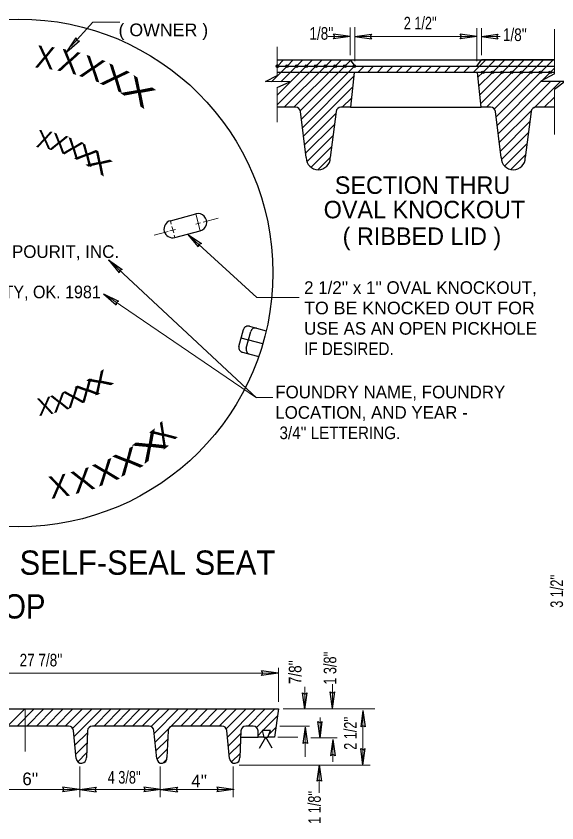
# Model space of a CAD drawing. Extents: x -3326 to 392, y -495 to 2248.
# Drawn here: x -805 to -249, y 892 to 1722 of the extents above; entities that cross this region are included whole.
import ezdxf
from ezdxf.enums import TextEntityAlignment as Align

# ---------------------------------------------------------------- set-up
doc = ezdxf.new("R2010")
doc.units = 0
doc.header["$LTSCALE"] = 5.2
doc.header["$PDMODE"] = 32
doc.header["$PDSIZE"] = 2.6
doc.linetypes.add('LONG_DASHED', pattern=[7.5, 6, -1.5])
doc.layers.add('1', color=7, linetype='Continuous', lineweight=25)
doc.layers.add('60', color=7, linetype='Continuous', lineweight=13)

msp = doc.modelspace()

# ---------------------------------------------------------------- linework, layer by layer
at = {"layer": '1', "lineweight": 13}
for p, q in [((-461.528, 1682.372), (-461.528, 1710.893)), ((-456.715, 1675.95), (-456.715, 1711.226)), ((-331.368, 1675.95), (-331.368, 1710.229)), ((-326.556, 1682.372), (-326.556, 1710.229)), ((-251.37, 1709.116), (-251.37, 1662.881)), ((-461.528, 1701.516), (-484.297, 1701.516)), ((-456.715, 1701.516), (-331.368, 1701.516)), ((-326.556, 1701.516), (-307.031, 1701.516)), ((-536.713, 1661.322), (-536.713, 1690.686)), ((-542.504, 1654.928), (-526.482, 1670.95)), ((-536.713, 1640.92), (-506.683, 1670.95)), ((-536.713, 1631.02), (-496.783, 1670.95)), ((-536.382, 1670.95), (-529.96, 1677.372)), ((-532.715, 1654.818), (-516.582, 1670.95)), ((-529.268, 1628.567), (-486.884, 1670.95)), ((-526.482, 1670.95), (-520.06, 1677.372)), ((-519.368, 1628.567), (-476.984, 1670.95)), ((-516.582, 1670.95), (-510.161, 1677.372)), ((-512.958, 1625.077), (-467.085, 1670.95)), ((-511.72, 1616.415), (-457.186, 1670.95)), ((-506.683, 1670.95), (-500.262, 1677.372)), ((-496.783, 1670.95), (-490.362, 1677.372)), ((-486.884, 1670.95), (-480.463, 1677.372)), ((-476.984, 1670.95), (-470.563, 1677.372)), ((-467.085, 1670.95), (-461.158, 1676.878)), ((-453.708, 1664.528), (-447.286, 1670.95)), ((-443.808, 1664.528), (-437.387, 1670.95)), ((-433.908, 1664.528), (-427.487, 1670.95)), ((-424.009, 1664.528), (-417.588, 1670.95)), ((-414.11, 1664.528), (-407.688, 1670.95)), ((-404.21, 1664.528), (-397.788, 1670.95)), ((-394.311, 1664.528), (-387.889, 1670.95)), ((-384.411, 1664.528), (-377.989, 1670.95)), ((-374.512, 1664.528), (-368.09, 1670.95)), ((-364.613, 1664.528), (-358.191, 1670.95)), ((-354.713, 1664.528), (-348.291, 1670.95)), ((-344.813, 1664.528), (-338.392, 1670.95)), ((-334.914, 1664.528), (-322.071, 1677.372)), ((-325.014, 1664.528), (-312.171, 1677.372)), ((-315.115, 1664.528), (-302.272, 1677.372)), ((-305.215, 1664.528), (-292.372, 1677.372)), ((-295.316, 1664.528), (-282.473, 1677.372)), ((-285.417, 1664.528), (-272.573, 1677.372)), ((-275.517, 1664.528), (-262.673, 1677.372)), ((-265.618, 1664.528), (-252.774, 1677.372)), ((-330.067, 1659.476), (-325.014, 1664.528)), ((-329.113, 1650.53), (-315.115, 1664.528)), ((-328.159, 1641.584), (-305.215, 1664.528)), ((-327.206, 1632.638), (-295.316, 1664.528)), ((-321.378, 1628.567), (-285.417, 1664.528)), ((-313.258, 1626.787), (-275.517, 1664.528)), ((-311.375, 1618.77), (-265.618, 1664.528)), ((-264.138, 1656.108), (-255.718, 1664.528)), ((-255.718, 1664.528), (-251.37, 1668.876)), ((-510.621, 1607.615), (-457.928, 1660.308)), ((-310.276, 1609.97), (-264.858, 1655.388)), ((-309.177, 1601.17), (-254.898, 1655.448)), ((-272.26, 1628.188), (-244.938, 1655.509)), ((-536.713, 1613.268), (-536.713, 1648.812)), ((-509.522, 1598.815), (-459.109, 1649.228)), ((-251.37, 1646.806), (-251.37, 1600.602)), ((-469.87, 1628.567), (-460.291, 1638.147)), ((-261.981, 1628.567), (-251.37, 1639.178)), ((-508.423, 1590.015), (-476.285, 1622.153)), ((-308.078, 1592.369), (-274.981, 1625.467)), ((-306.979, 1583.569), (-276.682, 1613.866)), ((-507.323, 1581.214), (-477.698, 1610.84)), ((-506.013, 1572.625), (-479.111, 1599.527)), ((-305.953, 1574.696), (-278.095, 1602.553)), ((-501.808, 1566.93), (-480.524, 1588.214)), ((-302.598, 1568.15), (-279.507, 1591.241)), ((-296.181, 1564.668), (-280.921, 1579.928)), ((-494.412, 1564.427), (-481.938, 1576.902)), ((-645.53, 1508.419), (-646.451, 1511.885)), ((-620.299, 1518.836), (-615.691, 1501.498)), ((-597.257, 1514.537), (-612.663, 1510.442)), ((-643.106, 1499.298), (-644.851, 1505.865)), ((-615.359, 1509.725), (-620.303, 1508.411)), ((-648.888, 1500.814), (-663.128, 1497.029)), ((-641.129, 1502.876), (-647.184, 1501.267)), ((-641.843, 1494.547), (-642.51, 1497.058)), ((-535.291, 1016.693), (-535.291, 1051.678)), ((-1056.956, 1046.009), (-536.641, 1046.009)), ((-508.198, 1008.867), (-508.198, 1032.047)), ((-479.641, 1009.65), (-479.641, 1034.717)), ((-814, 991.642), (-796.383, 1009.258)), ((-804.101, 991.642), (-786.484, 1009.258)), ((-795.928, 1009.258), (-795.928, 965.356)), ((-794.201, 991.642), (-776.584, 1009.258)), ((-784.302, 991.642), (-766.685, 1009.258)), ((-774.402, 991.642), (-756.785, 1009.258)), ((-764.503, 991.642), (-746.886, 1009.258)), ((-754.603, 991.642), (-736.987, 1009.258)), ((-747.074, 989.271), (-727.087, 1009.258)), ((-745.638, 980.808), (-717.188, 1009.258)), ((-724.904, 991.642), (-707.288, 1009.258)), ((-715.005, 991.642), (-697.388, 1009.258)), ((-705.106, 991.642), (-687.489, 1009.258)), ((-695.206, 991.642), (-677.589, 1009.258)), ((-685.307, 991.642), (-667.69, 1009.258)), ((-675.407, 991.642), (-657.79, 1009.258)), ((-666.105, 991.044), (-647.891, 1009.258)), ((-663.157, 984.093), (-637.992, 1009.258)), ((-646.487, 990.863), (-628.092, 1009.258)), ((-635.809, 991.642), (-618.192, 1009.258)), ((-625.909, 991.642), (-608.293, 1009.258)), ((-616.01, 991.642), (-598.393, 1009.258)), ((-606.111, 991.642), (-588.494, 1009.258)), ((-596.211, 991.642), (-578.594, 1009.258)), ((-589.029, 988.924), (-568.695, 1009.258)), ((-587.778, 980.276), (-558.796, 1009.258)), ((-566.513, 991.642), (-548.896, 1009.258)), ((-557.983, 990.273), (-538.997, 1009.258)), ((-530.495, 1009.258), (-436.207, 1009.258)), ((-448.347, 951.32), (-448.347, 1007.698)), ((-551.365, 986.99), (-536.264, 1002.092)), ((-492.551, 979.115), (-492.551, 1000.485)), ((-662.253, 975.098), (-648.245, 989.106)), ((-545.018, 983.438), (-537.819, 990.637)), ((-534.016, 991.642), (-503.441, 991.642)), ((-507.807, 959.933), (-507.807, 990.569)), ((-744.734, 971.813), (-731.824, 984.722)), ((-586.873, 971.281), (-574.042, 984.113)), ((-556.318, 982.037), (-552.012, 986.344)), ((-535.972, 980.289), (-515.236, 980.289)), ((-743.829, 962.818), (-732.235, 974.412)), ((-661.348, 966.103), (-649.273, 978.178)), ((-585.969, 962.286), (-574.452, 973.802)), ((-501.939, 979.507), (-474.948, 979.507)), ((-479.25, 954.843), (-479.25, 977.944)), ((-741.817, 954.93), (-732.646, 964.101)), ((-660.361, 957.19), (-649.684, 967.867)), ((-583.715, 954.64), (-574.863, 963.492)), ((-739.781, 949.847), (-739.781, 918.575)), ((-656.969, 949.847), (-656.969, 918.575)), ((-581.974, 949.847), (-581.974, 918.575)), ((-575.873, 951.32), (-440.912, 951.32)), ((-493.333, 922.743), (-493.333, 951.769)), ((-1010.083, 926.393), (-580.961, 926.393))]:
    msp.add_line(p, q, dxfattribs=at)
at = {"layer": '1'}
for p, q in [((-461.531, 1701.524), (-478.561, 1703.864)), ((-456.712, 1701.508), (-439.682, 1703.848)), ((-331.372, 1701.524), (-348.402, 1703.864)), ((-326.553, 1701.508), (-309.523, 1703.848)), ((-753.142, 1685.817), (-743.493, 1700.043)), ((-753.142, 1685.817), (-740.013, 1696.913)), ((-461.531, 1701.524), (-478.561, 1699.184)), ((-456.712, 1701.508), (-439.682, 1699.168)), ((-331.372, 1701.524), (-348.402, 1699.184)), ((-326.553, 1701.508), (-309.523, 1699.168)), ((-536.713, 1670.95), (-251.37, 1670.95)), ((-536.713, 1670.618), (-536.382, 1670.95)), ((-461.528, 1677.372), (-326.556, 1677.372)), ((-457.186, 1670.95), (-456.917, 1671.219)), ((-331.368, 1670.95), (-326.556, 1677.372)), ((-326.556, 1677.372), (-251.37, 1677.372)), ((-251.37, 1664.528), (-536.825, 1664.528)), ((-517.652, 1628.567), (-536.713, 1628.567)), ((-461.312, 1628.567), (-326.772, 1628.567)), ((-251.37, 1628.567), (-270.432, 1628.567)), ((-252.082, 1628.567), (-251.37, 1629.278)), ((-506.768, 1576.766), (-512.691, 1624.186)), ((-476.031, 1624.186), (-481.954, 1576.766)), ((-306.129, 1576.766), (-312.052, 1624.187)), ((-275.393, 1624.186), (-281.316, 1576.766)), ((-646.451, 1511.885), (-620.299, 1518.836)), ((-641.843, 1494.547), (-615.691, 1501.498)), ((-628.769, 1498.014), (-614.614, 1488.26)), ((-628.769, 1498.014), (-617.77, 1484.803)), ((-710.128, 1471.461), (-696.086, 1461.545)), ((-710.128, 1471.461), (-699.28, 1458.125)), ((-715.181, 1436.667), (-699.801, 1428.989)), ((-715.181, 1436.667), (-702.442, 1425.126)), ((-568.441, 1380.499), (-563.874, 1397.711)), ((-557.759, 1401.262), (-547.897, 1398.644)), ((-564.89, 1374.383), (-555.661, 1371.935)), ((-535.557, 1046.018), (-552.587, 1048.358)), ((-535.557, 1046.018), (-552.587, 1043.678)), ((-508.189, 1008.87), (-510.529, 1025.9)), ((-508.189, 1008.87), (-505.849, 1025.9)), ((-479.633, 1009.653), (-481.973, 1026.683)), ((-479.633, 1009.653), (-477.293, 1026.683)), ((-448.355, 1007.695), (-450.695, 990.665)), ((-448.355, 1007.695), (-446.015, 990.665)), ((-751.25, 991.642), (-840.607, 991.642)), ((-668.438, 991.642), (-726.744, 991.642)), ((-593.443, 991.642), (-643.933, 991.642)), ((-561.318, 991.642), (-568.938, 991.642)), ((-507.815, 990.566), (-510.155, 973.536)), ((-507.815, 990.566), (-505.475, 973.536)), ((-492.543, 979.118), (-494.883, 996.148)), ((-492.543, 979.118), (-490.203, 996.148)), ((-743.35, 958.049), (-746.275, 987.141)), ((-731.74, 986.842), (-732.845, 959.105)), ((-660.538, 958.049), (-663.463, 987.141)), ((-648.928, 986.842), (-650.033, 959.105)), ((-585.543, 958.049), (-588.468, 987.141)), ((-573.933, 986.842), (-575.038, 959.105)), ((-574.194, 980.289), (-556.318, 980.289)), ((-554.85, 968.847), (-548.278, 980.289)), ((-550.189, 980.289), (-546.367, 980.289)), ((-541.707, 968.847), (-548.278, 980.289)), ((-479.258, 977.941), (-481.598, 960.911)), ((-479.258, 977.941), (-476.918, 960.911)), ((-448.338, 951.323), (-450.678, 968.353)), ((-448.338, 951.323), (-445.998, 968.353)), ((-654.161, 953.491), (-650.133, 957.518)), ((-493.341, 951.766), (-495.681, 934.736)), ((-493.341, 951.766), (-491.001, 934.736)), ((-740.368, 926.384), (-757.398, 928.724)), ((-740.368, 926.384), (-757.398, 924.044)), ((-739.774, 926.384), (-722.744, 928.724)), ((-739.774, 926.384), (-722.744, 924.044)), ((-656.778, 926.384), (-673.808, 928.724)), ((-656.778, 926.384), (-673.808, 924.044)), ((-656.183, 926.384), (-639.153, 928.724)), ((-656.183, 926.384), (-639.153, 924.044)), ((-581.781, 926.384), (-598.811, 928.724)), ((-581.781, 926.384), (-598.811, 924.044))]:
    msp.add_line(p, q, dxfattribs=at)
at = {"layer": '1', "linetype": 'LONG_DASHED'}
for p, q in [((-575.908, 1382.478), (-571.34, 1399.693)), ((-565.226, 1403.243), (-557.759, 1401.262)), ((-551.421, 1385.194), (-573.623, 1391.086)), ((-572.357, 1376.363), (-564.89, 1374.383))]:
    msp.add_line(p, q, dxfattribs=at)
at = {"layer": '1', "lineweight": 13}
for points in [[(-748.414, 1691.613), (-726.152, 1716.364), (-698.416, 1716.364)], [(-628.766, 1498.023), (-557.438, 1432.902), (-514.119, 1432.902)], [(-710.124, 1471.469), (-558.053, 1329.407), (-713.013, 1435.321)]]:
    msp.add_lwpolyline(points, dxfattribs=at)
at = {"layer": '1'}
for points in [[(-478.561, 1699.184), (-477.243, 1701.548), (-478.561, 1703.864)], [(-439.682, 1703.848), (-440.999, 1701.483), (-439.682, 1699.168)], [(-348.402, 1699.184), (-347.084, 1701.548), (-348.402, 1703.864)], [(-309.523, 1703.848), (-310.84, 1701.483), (-309.523, 1699.168)], [(-743.493, 1700.043), (-742.616, 1697.483), (-740.013, 1696.913)], [(-536.713, 1677.372), (-461.528, 1677.372), (-456.715, 1670.95)], [(-326.556, 1677.372), (-251.37, 1677.372), (-326.556, 1677.372)], [(-536.713, 1648.812), (-523.628, 1654.715), (-548.629, 1654.997), (-536.713, 1661.322)], [(-457.478, 1664.528), (-461.312, 1628.567), (-471.07, 1628.567)], [(-317.013, 1628.567), (-326.772, 1628.567), (-330.605, 1664.528)], [(-251.37, 1662.881), (-265.502, 1655.384), (-239.939, 1655.539), (-251.37, 1646.806)], [(-614.614, 1488.26), (-617.182, 1487.403), (-617.77, 1484.803)], [(-696.086, 1461.545), (-698.663, 1460.717), (-699.28, 1458.125)], [(-699.801, 1428.989), (-702.223, 1427.781), (-702.442, 1425.126)], [(-552.587, 1043.678), (-551.269, 1046.042), (-552.587, 1048.358)], [(-510.529, 1025.9), (-508.165, 1024.582), (-505.849, 1025.9)], [(-481.973, 1026.683), (-479.608, 1025.366), (-477.293, 1026.683)], [(-1056.566, 1009.258), (-535.291, 1009.258), (-539.224, 980.289), (-546.367, 980.289), (-543.497, 986.99), (-552.206, 986.99), (-550.189, 980.289), (-556.318, 980.289), (-556.318, 986.642)], [(-494.883, 996.148), (-492.518, 994.831), (-490.203, 996.148)], [(-446.015, 990.665), (-448.379, 991.983), (-450.695, 990.665)], [(-505.475, 973.536), (-507.839, 974.853), (-510.155, 973.536)], [(-450.678, 968.353), (-448.314, 967.036), (-445.998, 968.353)], [(-476.918, 960.911), (-479.283, 962.228), (-481.598, 960.911)], [(-491.001, 934.736), (-493.365, 936.053), (-495.681, 934.736)], [(-757.398, 928.724), (-756.08, 926.36), (-757.398, 924.044)], [(-722.744, 928.724), (-724.062, 926.36), (-722.744, 924.044)], [(-673.808, 928.724), (-672.49, 926.36), (-673.808, 924.044)], [(-639.153, 928.724), (-640.47, 926.36), (-639.153, 924.044)], [(-598.811, 928.724), (-597.493, 926.36), (-598.811, 924.044)]]:
    msp.add_lwpolyline(points, dxfattribs=at)
msp.add_circle((-802.36, 1458.132), 261.324, dxfattribs=at)
for centre, radius, start, end in [((-517.652, 1623.567), 5, 7.11686, 90), ((-471.07, 1623.567), 5, 90, 172.88364), ((-317.013, 1623.567), 5, 7.12161, 90), ((-270.431, 1623.567), 5, 90, 172.88287), ((-494.361, 1576.766), 12.407, 180, 0), ((-293.723, 1576.766), 12.407, 180, 0), ((-644.147, 1503.216), 8.97, 104.88444, 284.88444), ((-617.995, 1510.167), 8.97, 284.88444, 104.88444), ((-559.041, 1396.429), 5, 75.14266, 165.13626), ((-563.608, 1379.216), 5, 165.13667, 255.14272), ((-751.25, 986.642), 5, 5.73109, 90), ((-726.744, 986.642), 5, 90, 177.70939), ((-668.438, 986.642), 5, 5.73109, 90), ((-643.933, 986.642), 5, 90, 177.70939), ((-593.443, 986.642), 5, 5.73109, 90), ((-568.938, 986.642), 5, 90, 177.70939), ((-561.318, 986.642), 5, 0, 90), ((-738.097, 958.578), 5.279, 185.74389, 5.73489), ((-655.286, 958.578), 5.279, 185.74389, 5.73489), ((-580.291, 958.578), 5.279, 185.74389, 5.73489)]:
    msp.add_arc(centre, radius, start, end, dxfattribs=at)
at = {"layer": '1', "linetype": 'LONG_DASHED'}
for centre, start, end in [((-566.507, 1398.41), 75.14742, 165.13533), ((-571.074, 1381.196), 165.1421, 255.13718)]:
    msp.add_arc(centre, 5, start, end, dxfattribs=at)
at = {"layer": '1'}
for p in [(-536.382, 1670.95), (-526.482, 1670.95), (-516.582, 1670.95), (-506.683, 1670.95), (-496.783, 1670.95), (-486.884, 1670.95), (-476.984, 1670.95), (-467.085, 1670.95), (-457.186, 1670.95), (-325.014, 1664.528), (-315.115, 1664.528), (-305.215, 1664.528), (-295.316, 1664.528), (-285.417, 1664.528), (-275.517, 1664.528), (-265.618, 1664.528), (-255.718, 1664.528)]:
    msp.add_point(p, dxfattribs=at)
at = {"layer": '60'}
msp.add_line((-557.94, 1329.73), (-541.063, 1329.73), dxfattribs=at)

# ---------------------------------------------------------------- texts
at = {"layer": '1'}
for s, height, width, p in [("2 1/2''", 13, 0.75, (-406.357, 1708.758)), (' ( OWNER )', 13, 1.05, (-704.945, 1701.815)), ("1/8''", 13, 0.8, (-503.434, 1698.139)), ("1/8''", 13, 0.8, (-304.355, 1696.799)), ('OKLA. CITY, OK. 1981', 13, 0.95, (-887.928, 1431.983)), ('TO BE KNOCKED OUT FOR', 13, 1.05, (-508.896, 1415.509)), ('IF DESIRED.', 13, 0.9, (-508.896, 1373.509)), (" 3/4'' LETTERING.", 13, 0.9, (-538.583, 1286.971)), ('RIBBED LID WITH SELF-SEAL SEAT', 25, 0.95, (-1076.893, 1147.364)), ('TOP', 25, 0.9, (-836.864, 1102.327)), ("27 7/8''", 13, 0.8, (-801.604, 1052.999)), ("4 3/8''", 13, 0.75, (-710.956, 932.361))]:
    msp.add_text(s, height=height, dxfattribs=dict(at, width=width)).set_placement(p)
for height, rotation, width, p in [(23, 352.713, 0.95, (-776.758, 1668.511)), (23, 347.377, 1.05, (-753.128, 1664.283)), (23, 342.04, 1.15, (-730.054, 1657.477)), (23, 336.704, 1.3, (-707.789, 1648.15)), (23, 326.031, 1.55, (-685.666, 1635.05)), (18, 345.117, 1.1, (-763.363, 1583.063)), (18, 339.107, 1.2, (-749.77, 1578.015)), (18, 333.098, 1.35, (-736.734, 1571.457)), (18, 327.089, 1.5, (-724.395, 1563.423)), (18, 33.471, 1.55, (-714.116, 1338.148)), (18, 27.462, 1.4, (-728.058, 1329.103)), (18, 21.452, 1.25, (-742.792, 1321.712)), (18, 15.443, 1.1, (-758.16, 1316.016)), (23, 36.838, 1.65, (-660.53, 1270.846)), (23, 26.166, 1.35, (-685.449, 1253.822)), (23, 20.829, 1.2, (-709.114, 1242.252)), (23, 15.493, 1.1, (-733.797, 1233.351))]:
    msp.add_text('X', height=height, rotation=rotation, dxfattribs=dict(at, width=width)).set_placement(p, align=Align.CENTER)
for height, rotation, p in [(18, 351.126, (-777.371, 1586.57)), (18, 9.434, (-773.999, 1312.05)), (23, 42.175, (-646.171, 1282.632)), (23, 10.157, (-759.234, 1227.19))]:
    msp.add_text('X', height=height, rotation=rotation, dxfattribs=at).set_placement(p, align=Align.CENTER)
for s, height, p in [('SECTION THRU', 18, (-477.333, 1539.476)), ('OVAL KNOCKOUT', 18, (-488.791, 1514.328)), ('( RIBBED LID )', 18, (-469.285, 1486.927)), ('MELT AND POURIT, INC.', 13, (-902.147, 1473.525)), ("2 1/2'' x 1'' OVAL KNOCKOUT,", 13, (-508.896, 1436.509)), ('USE AS AN OPEN PICKHOLE', 13, (-508.896, 1394.509)), ('FOUNDRY NAME, FOUNDRY', 13, (-538.583, 1328.971)), ('LOCATION, AND YEAR - ', 13, (-538.583, 1307.971)), ("6''", 13, (-798.823, 930.753)), ("4''", 13, (-625.051, 928.608))]:
    msp.add_text(s, height=height, dxfattribs=at).set_placement(p)
for s, width, p in [("3 1/2''", 0.75, (-242.518, 1113.427)), ("1 3/8''", 0.75, (-475.748, 1034.233)), ("7/8''", 0.8, (-511.646, 1034.769)), ("2 1/2''", 0.75, (-454.853, 967.212)), ("1 1/8''", 0.75, (-491.738, 890.963))]:
    msp.add_text(s, height=13, rotation=90, dxfattribs=dict(at, width=width)).set_placement(p)

doc.saveas('drawing.dxf')
